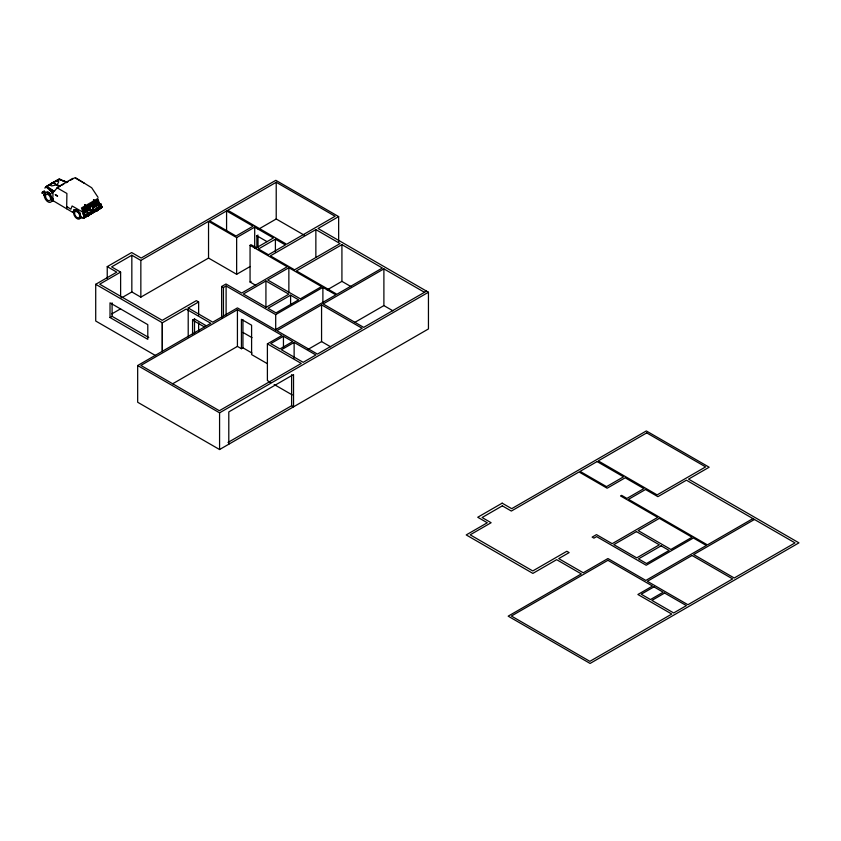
<?xml version="1.0" encoding="UTF-8"?>
<svg xmlns="http://www.w3.org/2000/svg" width="841" height="841" viewBox="0 0 841 841"><rect width="100%" height="100%" fill="white"/><g stroke="black" fill="none" stroke-linecap="round" stroke-linejoin="round"><path stroke-width="1.26" d="M53.025 198.602L52.762 200.515L72.883 212.468L74.04 209.914L79.622 213.13L80.768 217.02L83.185 218.418L101.246 207.99M72.883 212.468L74.292 209.766M83.606 216.841L102.203 206.539L102.203 207.275L97.714 210.103L83.606 217.577L83.606 216.841L88.894 214.466L88.505 212.773L87.842 213.12L88.032 216.169L87.359 215.023L88.021 213.94M88.032 216.169L88.894 215.191M97.325 209.882L96.799 208.873L98.313 208.989L97.934 207.296L97.325 207.685L97.524 210.723L97.714 210.103M97.524 210.723L97.934 209.504L101.824 207.054L101.824 206.318M92.542 205.425L89.377 207.212L92.384 206.087L93.351 208.715L90.807 210.187L89.377 207.212M54.686 190.991L51.637 192.169L52.247 193.409L52.531 192.831L45.94 186.67L58.902 179.186L66.565 181.94M99.038 205.667L98.681 206.518L99.08 205.929M99.532 205.572L98.786 206.686L99.995 204.447L99.595 204.994M99.312 205.341L99.722 204.805M42.513 193.367L42.754 192.179L42.513 193.367L42.05 192.368L44.373 190.802M42.05 193.241L44.373 191.685M59.427 186.628L57.23 187.89L53.025 192.452L52.762 200.515M51.48 183.065L53.361 182.476L51.711 182.917M96.799 209.598L97.409 208.484M102.203 206.539L88.505 214.245M100.994 208.137L88.988 215.296M97.325 210.618L97.934 209.504M92.542 211.249C93.645 207.422 92.888 213.509 92.247 209.756L92.878 209.483M56.873 184.852L60.016 186.439M59.101 185.829L53.256 182.939L55.17 183.801M57.167 187.417L72.81 178.387M43.858 195.049L44.615 194.765A5.761 3.322 60 0 1 45.813 192.126M44.195 195.249A5.445 3.143 60 0 1 49.976 194.734A5.445 3.143 60 0 1 49.976 202.439A5.445 3.143 60 0 1 44.195 195.249L44.836 194.891A5.445 3.143 60 0 1 45.961 192.389M61.624 185.356L63.811 184.095M66.008 182.823L68.205 181.561M70.392 180.289L74.786 177.756L84.447 183.338M52.247 193.409L52.247 192.4L53.425 191.727M57.23 187.89L66.902 193.472L66.649 208.736M84.626 205.109L85.246 204.805L85.929 206.434L85.309 206.749L84.626 205.109L85.309 206.749M93.404 200.042L94.013 199.738L94.707 201.367L94.087 201.682L93.509 200.032M84.973 205.929L81.472 207.948L84.058 215.254L92.468 210.618M93.75 200.862L85.582 205.614M94.255 200.568L97.756 198.55L100.342 205.856L92.973 210.324M92.657 205.814L89.861 207.422L90.807 210.187M83.101 213.698L83.942 216.211L83.101 213.698L84.237 213.772L84.447 215.916L83.606 213.404M100.142 203.858L101.277 203.932L101.488 206.077L100.489 206.077L100.142 203.858L100.983 206.371L100.489 206.077M80.768 217.02L79.874 212.983M92.531 210.87L92.857 211.07M107.238 278.434L107.238 266.639L131.659 252.542L141.193 258.04L275.816 180.321L338.65 216.6L338.65 241.514M255.685 285.288L250.061 282.04L250.061 245.33L251.102 244.731L256.4 247.79L273.409 237.971L254.697 227.165L236.647 237.583L208.536 221.351L140.846 260.426L131.837 255.222L111.611 266.902L120.62 272.106L120.62 297.02M155.585 355.585L95.716 321.02L95.716 284.3L116.783 272.148L107.238 266.639M120.62 272.106L99.68 284.195L162.25 320.326L196.342 300.647L198.634 301.972L198.634 315.081M226.576 210.933L209.567 220.752L236.016 236.027L253.025 226.208L226.576 210.933L226.576 230.602M276.216 182.276L227.743 210.261L286.623 244.258L335.107 216.274L276.216 182.276L276.216 218.986L304.526 235.333M121.724 297.777L131.837 291.943L140.846 297.146L208.536 258.071L236.647 274.303L250.187 266.492M111.8 313.914L120.62 308.815M258.176 229.404L276.216 218.986M110.024 317.53L147.795 339.333L147.795 324.647L110.024 302.844L110.024 317.53L112.095 316.332L148.752 337.504M256.862 247.254L256.862 235.764L258.029 235.091M275.406 239.18L258.45 248.978L268.458 254.749L285.414 244.962L275.406 239.18L275.406 252.3M315.859 229.604L270.371 255.853L294.56 269.824L340.048 243.564L315.859 229.604L315.859 257.136M338.65 216.6L318.045 228.489L428.447 292.237L428.447 328.947L219.575 449.536L137.672 402.25L137.672 365.53L210.828 323.291L186.155 309.046L162.366 322.776L95.716 284.3M221.646 317.961L221.646 286.497L225.977 283.995L241.661 293.057L287.202 266.765L250.061 245.33M221.646 286.497L223.433 287.517L226.103 285.982L275.701 314.618L322.891 287.37L335.864 294.865L275.343 329.809L237.425 307.911L212.752 322.166L188.205 307.985L188.205 336.842M188.205 307.985L198.634 301.972M250.061 282.04L251.102 281.441M192.568 320.095L194.513 318.97L205.961 325.583L204.016 326.707L192.568 320.095L192.568 334.14M265.924 280.968L243.322 294.014L266.24 307.238L288.841 294.192L265.924 280.968L265.924 307.196M288.862 267.722L267.669 279.958L300.374 298.839L321.556 286.602L288.862 267.722L288.862 292.636M341.919 244.647L296.431 270.907L336.894 294.266L382.382 268.006L341.919 244.647L341.919 281.357L327.138 289.893M267.396 343.874L282.029 335.433L237.425 309.677L140.889 365.415L219.364 410.723L301.278 363.428L267.396 343.874L267.396 380.595L270.791 382.55M290.597 295.212L267.995 308.258L276.027 312.894L298.629 299.848L290.597 295.212L290.597 304.389M172.689 383.769L237.425 346.397L241.42 348.7L242.944 347.817L251.995 353.041M321.567 304.863L276.857 330.681L317.425 354.103L362.145 328.284L321.567 304.863L321.567 341.583L308.153 349.32M424.463 292.3L383.895 268.878L323.133 303.958L363.701 327.38L426.524 291.123M283.449 336.242L270.728 343.591L279.979 348.931L292.7 341.593L283.449 336.242L283.449 348.048M294.129 342.413L281.409 349.761L303.18 362.324L315.901 354.986L294.129 342.413L294.129 358.15M354.639 322.481L383.895 305.598L392.915 310.802M137.672 365.53L219.575 412.826L428.447 292.237M228.006 442.45L291.606 405.73L293.53 406.844L293.53 374.529L228.794 411.911L228.794 444.216M752.937 518.603L707.397 544.884L628.511 499.333L645.51 489.515L657.883 496.663L686.414 480.19L795.018 542.897L734.235 577.998L693.657 554.566L754.451 519.475M87.842 213.12L88.694 212.878M87.359 215.023L88.021 214.665M83.606 217.577L87.842 215.328M83.448 218.271L88.021 215.843M87.842 216.063L88.694 215.822M51.679 182.939L53.235 182.423L53.109 183.023M85.246 204.805L85.929 206.434M92.247 209.756L92.668 211.322M65.945 181.961L59.322 179.438L47.159 186.46L53.782 191.096L52.247 192.4M66.996 182.35L58.902 179.186L45.94 186.67L53.782 191.096L50.302 190.455L52.384 191.601M50.807 191.033L53.351 192.211M56.883 180.847L58.796 181.782L57.104 184.799L51.616 185.924L49.703 184.999M57.03 184.936L59.932 186.492M96.799 208.873L97.714 209.367L97.325 207.685M341.919 281.357L350.907 286.55M256.862 235.764L267.039 241.64M75.837 177.924L91.68 187.743L98.05 197.362M321.567 341.583L330.587 346.786M82.334 211.879L72.116 205.982L70.844 209.209L66.902 206.613M243.007 332.458L252.027 337.661M267.375 363.69L251.596 354.576L251.596 325.204L241.42 319.328L241.42 348.7M274.177 384.505L292.237 394.934M53.025 200.368L52.121 199.832A5.761 3.322 60 0 0 48.053 192.778A5.761 3.322 60 0 0 43.984 195.123M87.359 214.287L88.231 214.812L88.032 213.236M92.384 206.087L93.351 208.715M383.895 268.878L383.895 305.598M322.891 287.37L322.891 303.107M291.606 374.708L291.606 405.73M275.701 314.618L275.701 330.355M258.029 236.374L258.029 247.864M254.697 227.165L254.697 248.148M242.944 319.727L242.944 347.817M237.425 309.677L237.425 346.397M236.647 237.583L236.647 274.303M226.103 285.982L226.103 314.828M223.433 287.517L223.433 316.374M219.575 412.826L219.575 449.536M208.536 221.351L208.536 258.071M198.634 322.944L198.634 330.818M194.513 318.97L194.513 333.025M162.366 322.776L162.366 351.633M162.25 322.944L162.25 350.487M140.846 260.426L140.846 297.146M131.837 255.222L131.837 291.943M112.095 302.865L112.095 316.332M97.934 207.296L97.934 208.768M83.984 217.062L83.984 217.787M83.732 216.768L83.732 217.504M78.003 211.175A5.014 2.891 60 0 1 79.99 218.618A5.014 2.891 60 0 1 74.187 215.264A5.014 2.891 60 0 1 76.163 210.113M82.061 217.314A5.014 2.891 60 0 1 79.906 217.977M59.522 179.511A1.083 0.62 -60 0 1 60.1 179.091M47.685 192.242A5.445 3.143 60 0 1 50.607 194.366M52.405 198.108A5.445 3.143 60 0 1 52.541 199.338M44.773 188.027A1.083 0.62 -60 0 1 45.813 187.753M47.632 191.958A5.761 3.322 60 0 1 48.683 192.41M49.745 193.178A5.761 3.322 60 0 1 50.723 194.218M53.298 200.526A5.445 3.143 60 0 1 51.879 201.335M89.388 204.594L82.586 208.726L89.388 204.594M97.524 199.895L90.733 204.027L97.524 199.895M89.524 204.92L82.723 209.052L89.524 204.92M97.661 200.221L90.87 204.352L97.661 200.221M89.661 205.246L82.86 209.377L89.661 205.246M97.798 200.547L91.007 204.678L97.798 200.547M89.798 205.572L82.996 209.703L89.798 205.572M97.945 200.873L91.143 205.004L97.945 200.873M89.934 205.898L83.133 210.029L89.934 205.898M98.082 201.199L91.28 205.33L98.082 201.199M90.071 206.224L83.28 210.355L90.071 206.224M98.218 201.525L91.417 205.656L98.218 201.525M89.062 207.212L83.406 210.681L89.062 207.212M98.355 201.851L92.699 205.32L98.355 201.851M89.199 207.527L83.543 210.996L89.199 207.527M98.481 202.166L92.825 205.635L98.481 202.166M89.335 207.843L83.679 211.312L89.335 207.843M98.618 202.481L92.962 205.95L98.618 202.481M89.472 208.169L83.816 211.638L89.472 208.169M98.754 202.807L93.099 206.276L98.754 202.807M89.609 208.494L83.953 211.964L89.609 208.494M98.891 203.133L93.235 206.602L98.891 203.133M89.745 208.82L84.089 212.289L89.745 208.82M99.028 203.469L93.372 206.928L99.028 203.469M89.882 209.157L84.226 212.615L89.882 209.157M99.164 203.795L93.509 207.254L99.164 203.795M90.019 209.483L84.363 212.941L90.019 209.483M99.301 204.121L93.645 207.59L99.301 204.121M502.161 503.16L477.741 517.257L487.286 522.766L466.219 534.929L532.868 573.404L556.658 559.675L581.331 573.919L508.174 616.159L590.088 663.444L798.95 542.855L688.548 479.118L709.152 467.218L646.319 430.949L511.706 508.668L502.161 503.16M502.34 505.851L482.114 517.52L491.123 522.724L470.182 534.823L532.763 570.944L566.845 551.265L569.136 552.59L558.708 558.613L583.255 572.784L607.927 558.54L645.846 580.427L706.366 545.483L693.394 537.998L646.203 565.247L596.605 536.6L593.935 538.145L592.148 537.115L596.479 534.624L612.164 543.675L657.704 517.394L620.563 495.948L621.604 495.349L626.902 498.419L643.912 488.6L625.199 477.793L607.149 488.211L579.039 471.969L511.349 511.055L502.34 505.851M597.078 461.562L580.069 471.38L606.519 486.645L623.528 476.826L597.078 461.562M646.718 432.894L598.245 460.889L657.126 494.886L705.61 466.892L646.718 432.894M636.427 531.596L613.825 544.642L636.742 557.867L659.344 544.821L636.427 531.596M659.365 518.35L638.172 530.587L670.876 549.467L692.059 537.231L659.365 518.35M607.927 560.306L511.391 616.033L589.867 661.341L671.78 614.056L637.899 594.492L652.532 586.051L607.927 560.306M661.1 545.83L638.498 558.887L646.529 563.523L669.131 550.466L661.1 545.83M692.069 555.491L647.36 581.299L687.927 604.732L732.648 578.913L692.069 555.491M653.951 586.871L641.231 594.219L650.482 599.559L663.202 592.211L653.951 586.871M664.632 593.042L651.912 600.39L673.683 612.952L686.403 605.615L664.632 593.042M57.503 195.848L55.212 194.534L57.503 196.405L57.503 195.848M79.748 213.057L74.166 209.84A5.572 3.217 60 0 1 79.748 213.057M45.509 196.006A3.595 2.081 60 0 0 49.325 200.757A3.595 2.081 60 0 0 49.325 195.669A3.595 2.081 60 0 0 45.509 196.006M74.544 213.13A3.595 2.081 60 0 0 78.36 217.872A3.595 2.081 60 0 0 78.36 212.784A3.595 2.081 60 0 0 74.544 213.13"/></g></svg>
